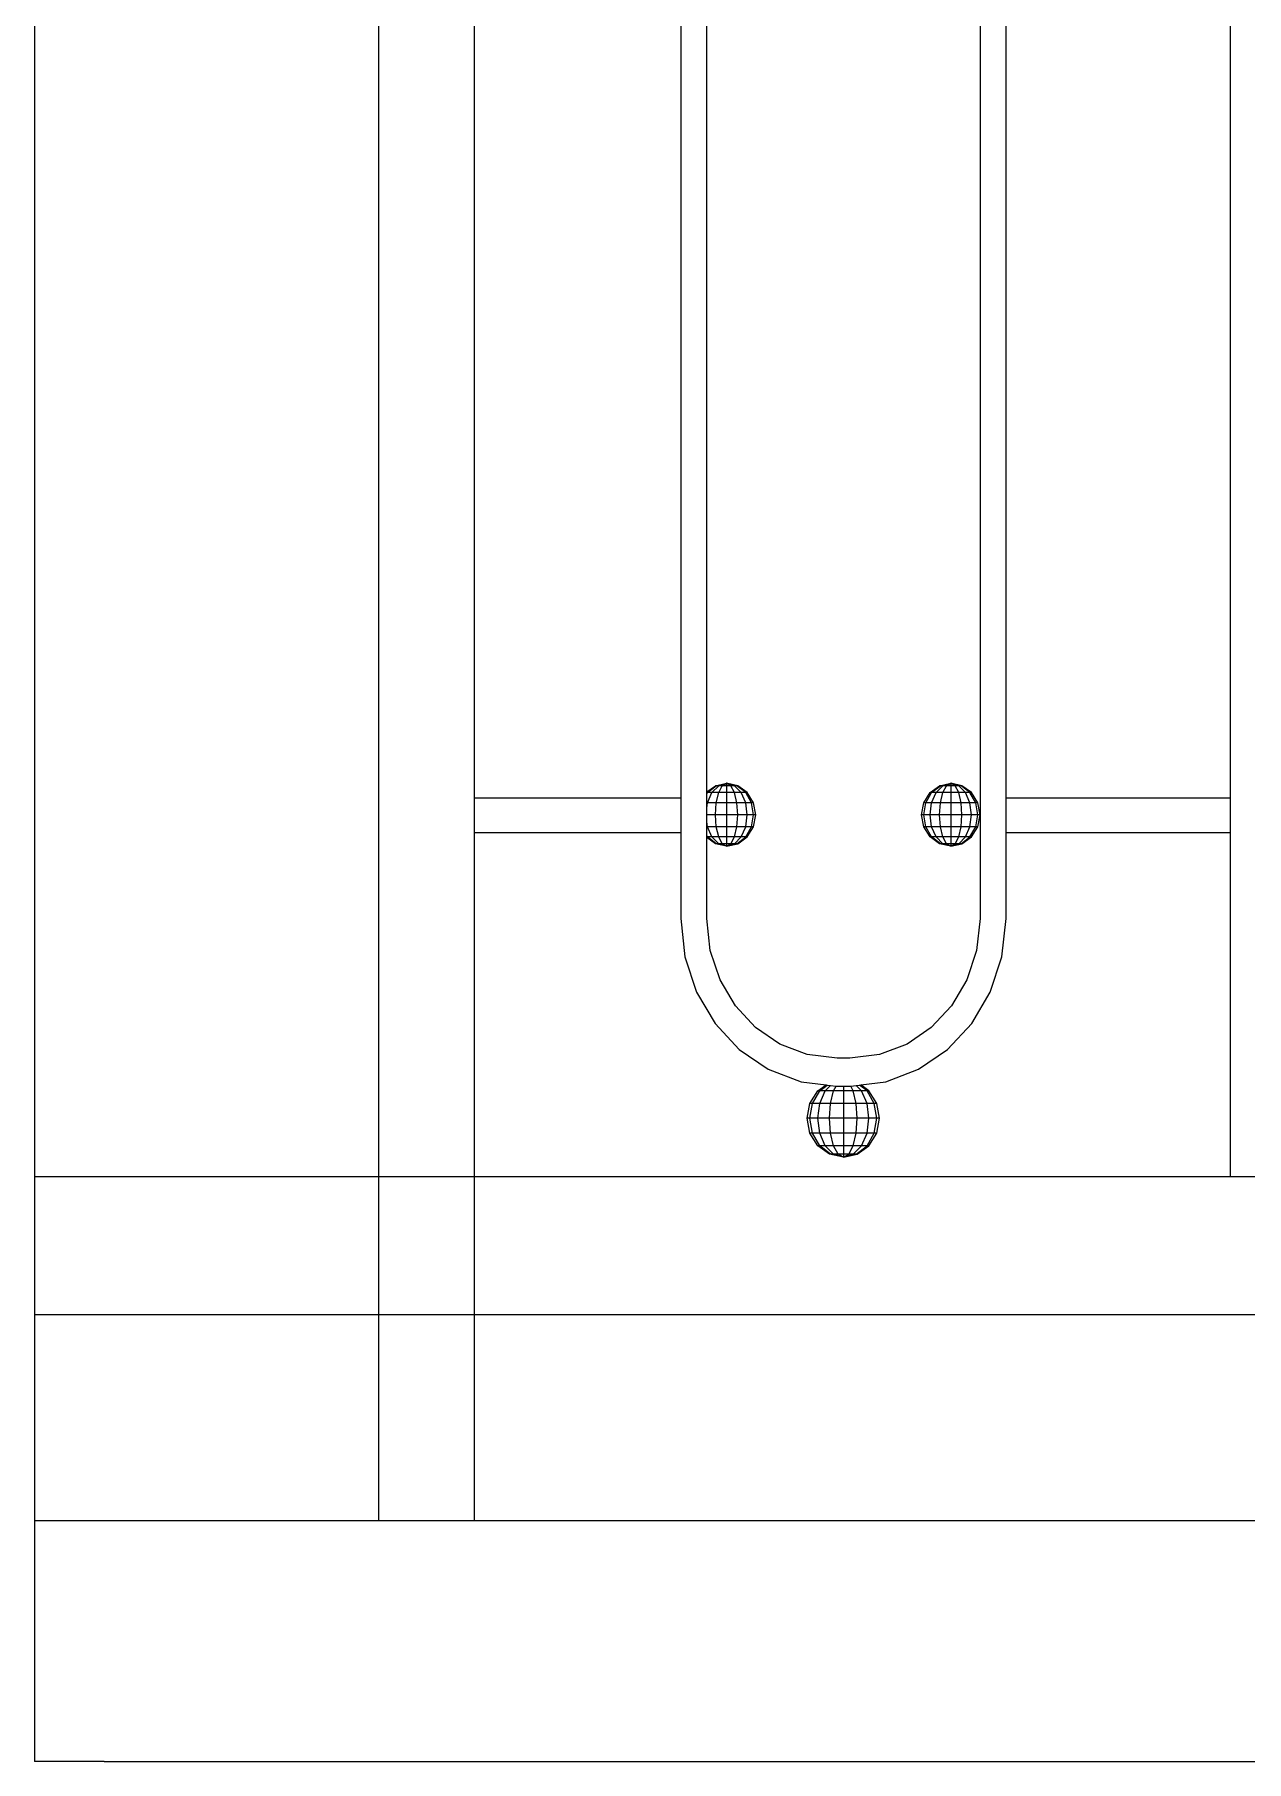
# Model space of a CAD drawing. Header units: millimetres. Extents: x 1832547 to 2001569, y -558009 to -417808.
# Drawn here: x 1855445 to 1855797, y -519217 to -518715 of the extents above; entities that cross this region are included whole.
import ezdxf

# ---------------------------------------------------------------- set-up
doc = ezdxf.new("R2010")
doc.units = ezdxf.units.MM
doc.header["$MEASUREMENT"] = 0
doc.layers.add('CA_manh 08', color=8, linetype='CONTINUOUS', lineweight=9)

msp = doc.modelspace()

# ---------------------------------------------------------------- linework, layer by layer
at = {"layer": 'CA_manh 08'}
for p, q in [((1855444.93, -518273.91), (1855444.93, -519217.28)), ((1855544.93, -518273.91), (1855544.93, -519147.28)), ((1855572.86, -518937.12), (1855572.86, -518424.07)), ((1855632.83, -518424.07), (1855632.83, -518937.12)), ((1855640.4, -518935.35), (1855640.4, -518425.46)), ((1855719.85, -518425.82), (1855719.85, -518942.01)), ((1855727.41, -518937.12), (1855727.41, -518424.84)), ((1855792.58, -518424.84), (1855792.58, -518937.12)), ((1855640.4, -518935.35), (1855642.89, -518933.56)), ((1855640.4, -518935.54), (1855640.4, -518935.35)), ((1855640.59, -518935.54), (1855643.14, -518933.56)), ((1855641.89, -518935.54), (1855643.85, -518933.56)), ((1855642.89, -518933.56), (1855646.15, -518932.86)), ((1855643.14, -518933.56), (1855642.89, -518933.56)), ((1855643.14, -518933.56), (1855646.15, -518932.86)), ((1855643.85, -518933.56), (1855643.14, -518933.56)), ((1855643.85, -518933.56), (1855646.15, -518932.86)), ((1855644.9, -518933.56), (1855643.85, -518933.56)), ((1855643.85, -518935.54), (1855644.9, -518933.56)), ((1855644.9, -518933.56), (1855646.15, -518932.86)), ((1855646.15, -518933.56), (1855644.9, -518933.56)), ((1855646.15, -518932.86), (1855646.15, -518933.56)), ((1855649.41, -518933.56), (1855646.15, -518932.86)), ((1855649.16, -518933.56), (1855646.15, -518932.86)), ((1855648.45, -518933.56), (1855646.15, -518932.86)), ((1855647.4, -518933.56), (1855646.15, -518932.86)), ((1855647.4, -518933.56), (1855646.15, -518933.56)), ((1855646.15, -518933.56), (1855646.15, -518935.54)), ((1855648.45, -518933.56), (1855647.4, -518933.56)), ((1855648.45, -518935.54), (1855647.4, -518933.56)), ((1855649.16, -518933.56), (1855648.45, -518933.56)), ((1855650.41, -518935.54), (1855648.45, -518933.56)), ((1855649.16, -518933.56), (1855649.41, -518933.56)), ((1855651.71, -518935.54), (1855649.16, -518933.56)), ((1855652.17, -518935.54), (1855649.41, -518933.56)), ((1855705.32, -518935.54), (1855708.08, -518933.56)), ((1855705.77, -518935.54), (1855708.33, -518933.56)), ((1855707.08, -518935.54), (1855709.03, -518933.56)), ((1855708.08, -518933.56), (1855711.33, -518932.86)), ((1855708.33, -518933.56), (1855708.08, -518933.56)), ((1855708.33, -518933.56), (1855711.33, -518932.86)), ((1855709.03, -518933.56), (1855708.33, -518933.56)), ((1855709.03, -518933.56), (1855711.33, -518932.86)), ((1855710.09, -518933.56), (1855709.03, -518933.56)), ((1855709.03, -518935.54), (1855710.09, -518933.56)), ((1855710.09, -518933.56), (1855711.33, -518932.86)), ((1855711.33, -518933.56), (1855710.09, -518933.56)), ((1855711.33, -518932.86), (1855711.33, -518933.56)), ((1855714.59, -518933.56), (1855711.33, -518932.86)), ((1855714.34, -518933.56), (1855711.33, -518932.86)), ((1855713.64, -518933.56), (1855711.33, -518932.86)), ((1855712.58, -518933.56), (1855711.33, -518932.86)), ((1855712.58, -518933.56), (1855711.33, -518933.56)), ((1855711.33, -518933.56), (1855711.33, -518935.54)), ((1855713.64, -518933.56), (1855712.58, -518933.56)), ((1855713.64, -518935.54), (1855712.58, -518933.56)), ((1855714.34, -518933.56), (1855713.64, -518933.56)), ((1855715.59, -518935.54), (1855713.64, -518933.56)), ((1855714.34, -518933.56), (1855714.59, -518933.56)), ((1855716.9, -518935.54), (1855714.34, -518933.56)), ((1855717.35, -518935.54), (1855714.59, -518933.56)), ((1855572.86, -518947.28), (1855572.86, -518937.12)), ((1855572.86, -518937.12), (1855632.83, -518937.12)), ((1855632.83, -518937.12), (1855632.83, -518947.28)), ((1855640.59, -518935.54), (1855640.4, -518935.54)), ((1855640.4, -518935.88), (1855640.59, -518935.54)), ((1855640.4, -518935.88), (1855640.4, -518935.54)), ((1855640.4, -518938.51), (1855640.4, -518935.88)), ((1855640.59, -518938.51), (1855640.4, -518938.51)), ((1855640.4, -518939.98), (1855640.59, -518938.51)), ((1855640.4, -518939.98), (1855640.4, -518938.51)), ((1855640.4, -518942.01), (1855640.4, -518939.98)), ((1855641.89, -518935.54), (1855640.59, -518935.54)), ((1855640.59, -518938.51), (1855641.89, -518935.54)), ((1855643.14, -518938.51), (1855640.59, -518938.51)), ((1855643.85, -518935.54), (1855641.89, -518935.54)), ((1855642.89, -518942.01), (1855643.14, -518938.51)), ((1855643.14, -518938.51), (1855643.85, -518935.54)), ((1855646.15, -518938.51), (1855643.14, -518938.51)), ((1855646.15, -518935.54), (1855643.85, -518935.54)), ((1855648.45, -518935.54), (1855646.15, -518935.54)), ((1855646.15, -518935.54), (1855646.15, -518938.51)), ((1855649.16, -518938.51), (1855646.15, -518938.51)), ((1855646.15, -518938.51), (1855646.15, -518942.01)), ((1855650.41, -518935.54), (1855648.45, -518935.54)), ((1855649.16, -518938.51), (1855648.45, -518935.54)), ((1855651.71, -518938.51), (1855649.16, -518938.51)), ((1855649.41, -518942.01), (1855649.16, -518938.51)), ((1855651.71, -518935.54), (1855650.41, -518935.54)), ((1855651.71, -518938.51), (1855650.41, -518935.54)), ((1855652.17, -518935.54), (1855651.71, -518935.54)), ((1855653.42, -518938.51), (1855651.71, -518935.54)), ((1855653.42, -518938.51), (1855651.71, -518938.51)), ((1855652.17, -518942.01), (1855651.71, -518938.51)), ((1855654.02, -518938.51), (1855652.17, -518935.54)), ((1855654.02, -518938.51), (1855653.42, -518938.51)), ((1855654.02, -518942.01), (1855653.42, -518938.51)), ((1855654.66, -518942.01), (1855654.02, -518938.51)), ((1855702.82, -518942.01), (1855703.47, -518938.51)), ((1855703.47, -518938.51), (1855705.32, -518935.54)), ((1855704.07, -518938.51), (1855703.47, -518938.51)), ((1855703.47, -518942.01), (1855704.07, -518938.51)), ((1855704.07, -518938.51), (1855705.77, -518935.54)), ((1855705.77, -518938.51), (1855704.07, -518938.51)), ((1855705.77, -518935.54), (1855705.32, -518935.54)), ((1855705.32, -518942.01), (1855705.77, -518938.51)), ((1855707.08, -518935.54), (1855705.77, -518935.54)), ((1855705.77, -518938.51), (1855707.08, -518935.54)), ((1855708.33, -518938.51), (1855705.77, -518938.51)), ((1855709.03, -518935.54), (1855707.08, -518935.54)), ((1855708.08, -518942.01), (1855708.33, -518938.51)), ((1855708.33, -518938.51), (1855709.03, -518935.54)), ((1855711.33, -518938.51), (1855708.33, -518938.51)), ((1855711.33, -518935.54), (1855709.03, -518935.54)), ((1855713.64, -518935.54), (1855711.33, -518935.54)), ((1855711.33, -518935.54), (1855711.33, -518938.51)), ((1855714.34, -518938.51), (1855711.33, -518938.51)), ((1855711.33, -518938.51), (1855711.33, -518942.01)), ((1855715.59, -518935.54), (1855713.64, -518935.54)), ((1855714.34, -518938.51), (1855713.64, -518935.54)), ((1855716.9, -518938.51), (1855714.34, -518938.51)), ((1855714.59, -518942.01), (1855714.34, -518938.51)), ((1855716.9, -518935.54), (1855715.59, -518935.54)), ((1855716.9, -518938.51), (1855715.59, -518935.54)), ((1855717.35, -518935.54), (1855716.9, -518935.54)), ((1855718.6, -518938.51), (1855716.9, -518935.54)), ((1855718.6, -518938.51), (1855716.9, -518938.51)), ((1855717.35, -518942.01), (1855716.9, -518938.51)), ((1855719.2, -518938.51), (1855717.35, -518935.54)), ((1855719.2, -518938.51), (1855718.6, -518938.51)), ((1855719.2, -518942.01), (1855718.6, -518938.51)), ((1855719.85, -518942.01), (1855719.2, -518938.51)), ((1855727.41, -518947.28), (1855727.41, -518937.12)), ((1855727.41, -518937.12), (1855792.58, -518937.12)), ((1855792.58, -518937.12), (1855792.58, -518947.28)), ((1855642.89, -518942.01), (1855640.4, -518942.01)), ((1855640.4, -518944.03), (1855640.4, -518942.01)), ((1855640.59, -518945.51), (1855640.4, -518944.03)), ((1855640.4, -518945.51), (1855640.4, -518944.03)), ((1855646.15, -518942.01), (1855642.89, -518942.01)), ((1855643.14, -518945.51), (1855642.89, -518942.01)), ((1855649.41, -518942.01), (1855646.15, -518942.01)), ((1855646.15, -518942.01), (1855646.15, -518945.51)), ((1855649.16, -518945.51), (1855649.41, -518942.01)), ((1855652.17, -518942.01), (1855649.41, -518942.01)), ((1855651.71, -518945.51), (1855652.17, -518942.01)), ((1855654.02, -518942.01), (1855652.17, -518942.01)), ((1855653.42, -518945.51), (1855654.02, -518942.01)), ((1855654.66, -518942.01), (1855654.02, -518942.01)), ((1855654.02, -518945.51), (1855654.66, -518942.01)), ((1855703.47, -518942.01), (1855702.82, -518942.01)), ((1855703.47, -518945.51), (1855702.82, -518942.01)), ((1855705.32, -518942.01), (1855703.47, -518942.01)), ((1855704.07, -518945.51), (1855703.47, -518942.01)), ((1855708.08, -518942.01), (1855705.32, -518942.01)), ((1855705.77, -518945.51), (1855705.32, -518942.01)), ((1855711.33, -518942.01), (1855708.08, -518942.01)), ((1855708.33, -518945.51), (1855708.08, -518942.01)), ((1855714.59, -518942.01), (1855711.33, -518942.01)), ((1855711.33, -518942.01), (1855711.33, -518945.51)), ((1855714.34, -518945.51), (1855714.59, -518942.01)), ((1855717.35, -518942.01), (1855714.59, -518942.01)), ((1855716.9, -518945.51), (1855717.35, -518942.01)), ((1855719.2, -518942.01), (1855717.35, -518942.01)), ((1855718.6, -518945.51), (1855719.2, -518942.01)), ((1855719.85, -518942.01), (1855719.2, -518942.01)), ((1855719.2, -518945.51), (1855719.85, -518942.01)), ((1855719.85, -518942.01), (1855719.85, -518972.15)), ((1855632.83, -518947.28), (1855572.86, -518947.28)), ((1855572.86, -519047.28), (1855572.86, -518947.28)), ((1855632.83, -518947.28), (1855632.83, -518972.18)), ((1855640.59, -518945.51), (1855640.4, -518945.51)), ((1855640.4, -518948.14), (1855640.4, -518945.51)), ((1855640.59, -518948.47), (1855640.4, -518948.14)), ((1855640.4, -518948.47), (1855640.4, -518948.14)), ((1855640.59, -518948.47), (1855640.4, -518948.47)), ((1855640.4, -518948.66), (1855640.4, -518948.47)), ((1855642.89, -518950.45), (1855640.4, -518948.66)), ((1855640.4, -518972.15), (1855640.4, -518948.66)), ((1855643.14, -518945.51), (1855640.59, -518945.51)), ((1855641.89, -518948.47), (1855640.59, -518945.51)), ((1855641.89, -518948.47), (1855640.59, -518948.47)), ((1855643.14, -518950.45), (1855640.59, -518948.47)), ((1855643.85, -518948.47), (1855641.89, -518948.47)), ((1855643.85, -518950.45), (1855641.89, -518948.47)), ((1855643.14, -518950.45), (1855642.89, -518950.45)), ((1855646.15, -518951.15), (1855642.89, -518950.45)), ((1855646.15, -518945.51), (1855643.14, -518945.51)), ((1855643.85, -518948.47), (1855643.14, -518945.51)), ((1855643.85, -518950.45), (1855643.14, -518950.45)), ((1855646.15, -518951.15), (1855643.14, -518950.45)), ((1855646.15, -518948.47), (1855643.85, -518948.47)), ((1855644.9, -518950.45), (1855643.85, -518948.47)), ((1855644.9, -518950.45), (1855643.85, -518950.45)), ((1855646.15, -518951.15), (1855643.85, -518950.45)), ((1855646.15, -518950.45), (1855644.9, -518950.45)), ((1855646.15, -518951.15), (1855644.9, -518950.45)), ((1855649.16, -518945.51), (1855646.15, -518945.51)), ((1855646.15, -518945.51), (1855646.15, -518948.47)), ((1855648.45, -518948.47), (1855646.15, -518948.47)), ((1855646.15, -518948.47), (1855646.15, -518950.45)), ((1855647.4, -518950.45), (1855646.15, -518950.45)), ((1855646.15, -518950.45), (1855646.15, -518951.15)), ((1855646.15, -518951.15), (1855649.41, -518950.45)), ((1855646.15, -518951.15), (1855649.16, -518950.45)), ((1855646.15, -518951.15), (1855648.45, -518950.45)), ((1855646.15, -518951.15), (1855647.4, -518950.45)), ((1855647.4, -518950.45), (1855648.45, -518948.47)), ((1855648.45, -518950.45), (1855647.4, -518950.45)), ((1855648.45, -518948.47), (1855649.16, -518945.51)), ((1855650.41, -518948.47), (1855648.45, -518948.47)), ((1855648.45, -518950.45), (1855650.41, -518948.47)), ((1855649.16, -518950.45), (1855648.45, -518950.45)), ((1855651.71, -518945.51), (1855649.16, -518945.51)), ((1855649.16, -518950.45), (1855651.71, -518948.47)), ((1855649.41, -518950.45), (1855649.16, -518950.45)), ((1855649.41, -518950.45), (1855652.17, -518948.47)), ((1855650.41, -518948.47), (1855651.71, -518945.51)), ((1855651.71, -518948.47), (1855650.41, -518948.47)), ((1855653.42, -518945.51), (1855651.71, -518945.51)), ((1855651.71, -518948.47), (1855653.42, -518945.51)), ((1855651.71, -518948.47), (1855652.17, -518948.47)), ((1855652.17, -518948.47), (1855654.02, -518945.51)), ((1855654.02, -518945.51), (1855653.42, -518945.51)), ((1855704.07, -518945.51), (1855703.47, -518945.51)), ((1855705.32, -518948.47), (1855703.47, -518945.51)), ((1855705.77, -518945.51), (1855704.07, -518945.51)), ((1855705.77, -518948.47), (1855704.07, -518945.51)), ((1855705.77, -518948.47), (1855705.32, -518948.47)), ((1855708.08, -518950.45), (1855705.32, -518948.47)), ((1855708.33, -518945.51), (1855705.77, -518945.51)), ((1855707.08, -518948.47), (1855705.77, -518945.51)), ((1855707.08, -518948.47), (1855705.77, -518948.47)), ((1855708.33, -518950.45), (1855705.77, -518948.47)), ((1855709.03, -518948.47), (1855707.08, -518948.47)), ((1855709.03, -518950.45), (1855707.08, -518948.47)), ((1855708.33, -518950.45), (1855708.08, -518950.45)), ((1855711.33, -518951.15), (1855708.08, -518950.45)), ((1855711.33, -518945.51), (1855708.33, -518945.51)), ((1855709.03, -518948.47), (1855708.33, -518945.51)), ((1855709.03, -518950.45), (1855708.33, -518950.45)), ((1855711.33, -518951.15), (1855708.33, -518950.45)), ((1855711.33, -518948.47), (1855709.03, -518948.47)), ((1855710.09, -518950.45), (1855709.03, -518948.47)), ((1855710.09, -518950.45), (1855709.03, -518950.45)), ((1855711.33, -518951.15), (1855709.03, -518950.45)), ((1855711.33, -518950.45), (1855710.09, -518950.45)), ((1855711.33, -518951.15), (1855710.09, -518950.45)), ((1855714.34, -518945.51), (1855711.33, -518945.51)), ((1855711.33, -518945.51), (1855711.33, -518948.47)), ((1855713.64, -518948.47), (1855711.33, -518948.47)), ((1855711.33, -518948.47), (1855711.33, -518950.45)), ((1855712.58, -518950.45), (1855711.33, -518950.45)), ((1855711.33, -518950.45), (1855711.33, -518951.15)), ((1855711.33, -518951.15), (1855714.59, -518950.45)), ((1855711.33, -518951.15), (1855714.34, -518950.45)), ((1855711.33, -518951.15), (1855713.64, -518950.45)), ((1855711.33, -518951.15), (1855712.58, -518950.45)), ((1855712.58, -518950.45), (1855713.64, -518948.47)), ((1855713.64, -518950.45), (1855712.58, -518950.45)), ((1855713.64, -518948.47), (1855714.34, -518945.51)), ((1855715.59, -518948.47), (1855713.64, -518948.47)), ((1855713.64, -518950.45), (1855715.59, -518948.47)), ((1855714.34, -518950.45), (1855713.64, -518950.45)), ((1855716.9, -518945.51), (1855714.34, -518945.51)), ((1855714.34, -518950.45), (1855716.9, -518948.47)), ((1855714.59, -518950.45), (1855714.34, -518950.45)), ((1855714.59, -518950.45), (1855717.35, -518948.47)), ((1855715.59, -518948.47), (1855716.9, -518945.51)), ((1855716.9, -518948.47), (1855715.59, -518948.47)), ((1855718.6, -518945.51), (1855716.9, -518945.51)), ((1855716.9, -518948.47), (1855718.6, -518945.51)), ((1855716.9, -518948.47), (1855717.35, -518948.47)), ((1855717.35, -518948.47), (1855719.2, -518945.51)), ((1855719.2, -518945.51), (1855718.6, -518945.51)), ((1855792.58, -518947.28), (1855727.41, -518947.28)), ((1855727.41, -518972.18), (1855727.41, -518947.28)), ((1855792.58, -518947.28), (1855792.58, -519047.28)), ((1855632.83, -518972.18), (1855634.03, -518983.36)), ((1855641.4, -518981.47), (1855640.4, -518972.15)), ((1855719.85, -518972.15), (1855718.85, -518981.47)), ((1855726.21, -518983.36), (1855727.41, -518972.18)), ((1855634.03, -518983.36), (1855637.45, -518993.62)), ((1855644.25, -518990.03), (1855641.4, -518981.47)), ((1855718.85, -518981.47), (1855716, -518990.02)), ((1855722.8, -518993.62), (1855726.21, -518983.36)), ((1855648.72, -518997.58), (1855644.25, -518990.03)), ((1855716, -518990.02), (1855711.52, -518997.58)), ((1855637.45, -518993.62), (1855642.81, -519002.67)), ((1855717.43, -519002.67), (1855722.8, -518993.62)), ((1855654.59, -519003.88), (1855648.72, -518997.58)), ((1855711.52, -518997.58), (1855705.66, -519003.88)), ((1855642.81, -519002.67), (1855649.84, -519010.23)), ((1855661.62, -519008.68), (1855654.59, -519003.88)), ((1855705.66, -519003.88), (1855698.63, -519008.68)), ((1855710.4, -519010.23), (1855717.43, -519002.67)), ((1855649.84, -519010.23), (1855658.27, -519015.99)), ((1855669.59, -519011.75), (1855661.62, -519008.68)), ((1855698.63, -519008.68), (1855690.66, -519011.75)), ((1855701.97, -519015.99), (1855710.4, -519010.23)), ((1855678.26, -519012.82), (1855669.59, -519011.75)), ((1855681.98, -519012.82), (1855678.26, -519012.82)), ((1855690.66, -519011.75), (1855681.98, -519012.82)), ((1855658.27, -519015.99), (1855667.83, -519019.66)), ((1855667.83, -519019.66), (1855675.09, -519020.56)), ((1855672.68, -519022.29), (1855675.09, -519020.56)), ((1855673.25, -519022.29), (1855675.42, -519020.6)), ((1855674.86, -519022.29), (1855676.4, -519020.72)), ((1855675.09, -519020.56), (1855675.42, -519020.6)), ((1855675.42, -519020.6), (1855676.4, -519020.72)), ((1855676.4, -519020.72), (1855678, -519020.92)), ((1855682.24, -519020.92), (1855683.84, -519020.72)), ((1855683.84, -519020.72), (1855684.82, -519020.6)), ((1855685.37, -519022.29), (1855683.84, -519020.72)), ((1855684.82, -519020.6), (1855685.15, -519020.56)), ((1855686.99, -519022.29), (1855684.82, -519020.6)), ((1855685.15, -519020.56), (1855692.42, -519019.66)), ((1855687.55, -519022.29), (1855685.15, -519020.56)), ((1855692.42, -519019.66), (1855701.97, -519015.99)), ((1855670.4, -519025.95), (1855672.68, -519022.29)), ((1855671.14, -519025.95), (1855673.25, -519022.29)), ((1855673.25, -519022.29), (1855672.68, -519022.29)), ((1855674.86, -519022.29), (1855673.25, -519022.29)), ((1855673.25, -519025.95), (1855674.86, -519022.29)), ((1855677.27, -519022.29), (1855674.86, -519022.29)), ((1855676.4, -519025.95), (1855677.27, -519022.29)), ((1855677.27, -519022.29), (1855678, -519020.92)), ((1855680.12, -519022.29), (1855677.27, -519022.29)), ((1855678, -519020.92), (1855678.23, -519020.95)), ((1855678.23, -519020.95), (1855680.12, -519020.95)), ((1855680.12, -519020.95), (1855680.12, -519022.29)), ((1855680.12, -519020.95), (1855682.01, -519020.95)), ((1855682.96, -519022.29), (1855680.12, -519022.29)), ((1855680.12, -519022.29), (1855680.12, -519025.95)), ((1855682.01, -519020.95), (1855682.24, -519020.92)), ((1855682.96, -519022.29), (1855682.24, -519020.92)), ((1855685.37, -519022.29), (1855682.96, -519022.29)), ((1855683.83, -519025.95), (1855682.96, -519022.29)), ((1855686.99, -519022.29), (1855685.37, -519022.29)), ((1855686.99, -519025.95), (1855685.37, -519022.29)), ((1855687.55, -519022.29), (1855686.99, -519022.29)), ((1855689.09, -519025.95), (1855686.99, -519022.29)), ((1855689.83, -519025.95), (1855687.55, -519022.29)), ((1855669.6, -519030.27), (1855670.4, -519025.95)), ((1855670.4, -519030.27), (1855669.6, -519030.27)), ((1855670.4, -519034.6), (1855669.6, -519030.27)), ((1855671.14, -519025.95), (1855670.4, -519025.95)), ((1855670.4, -519030.27), (1855671.14, -519025.95)), ((1855672.68, -519030.27), (1855670.4, -519030.27)), ((1855671.14, -519034.6), (1855670.4, -519030.27)), ((1855673.25, -519025.95), (1855671.14, -519025.95)), ((1855672.68, -519030.27), (1855673.25, -519025.95)), ((1855676.09, -519030.27), (1855672.68, -519030.27)), ((1855673.25, -519034.6), (1855672.68, -519030.27)), ((1855676.4, -519025.95), (1855673.25, -519025.95)), ((1855676.09, -519030.27), (1855676.4, -519025.95)), ((1855680.12, -519030.27), (1855676.09, -519030.27)), ((1855676.4, -519034.6), (1855676.09, -519030.27)), ((1855680.12, -519025.95), (1855676.4, -519025.95)), ((1855683.83, -519025.95), (1855680.12, -519025.95)), ((1855680.12, -519025.95), (1855680.12, -519030.27)), ((1855684.14, -519030.27), (1855680.12, -519030.27)), ((1855680.12, -519030.27), (1855680.12, -519034.6)), ((1855686.99, -519025.95), (1855683.83, -519025.95)), ((1855684.14, -519030.27), (1855683.83, -519025.95)), ((1855683.83, -519034.6), (1855684.14, -519030.27)), ((1855687.55, -519030.27), (1855684.14, -519030.27)), ((1855689.09, -519025.95), (1855686.99, -519025.95)), ((1855687.55, -519030.27), (1855686.99, -519025.95)), ((1855686.99, -519034.6), (1855687.55, -519030.27)), ((1855689.83, -519030.27), (1855687.55, -519030.27)), ((1855689.83, -519025.95), (1855689.09, -519025.95)), ((1855689.83, -519030.27), (1855689.09, -519025.95)), ((1855689.09, -519034.6), (1855689.83, -519030.27)), ((1855690.63, -519030.27), (1855689.83, -519025.95)), ((1855690.63, -519030.27), (1855689.83, -519030.27)), ((1855689.83, -519034.6), (1855690.63, -519030.27)), ((1855671.14, -519034.6), (1855670.4, -519034.6)), ((1855672.68, -519038.26), (1855670.4, -519034.6)), ((1855673.25, -519034.6), (1855671.14, -519034.6)), ((1855673.25, -519038.26), (1855671.14, -519034.6)), ((1855676.4, -519034.6), (1855673.25, -519034.6)), ((1855674.86, -519038.26), (1855673.25, -519034.6)), ((1855680.12, -519034.6), (1855676.4, -519034.6)), ((1855677.27, -519038.26), (1855676.4, -519034.6)), ((1855683.83, -519034.6), (1855680.12, -519034.6)), ((1855680.12, -519034.6), (1855680.12, -519038.26)), ((1855682.96, -519038.26), (1855683.83, -519034.6)), ((1855686.99, -519034.6), (1855683.83, -519034.6)), ((1855685.37, -519038.26), (1855686.99, -519034.6)), ((1855689.09, -519034.6), (1855686.99, -519034.6)), ((1855686.99, -519038.26), (1855689.09, -519034.6)), ((1855687.55, -519038.26), (1855689.83, -519034.6)), ((1855689.83, -519034.6), (1855689.09, -519034.6)), ((1855673.25, -519038.26), (1855672.68, -519038.26)), ((1855676.09, -519040.71), (1855672.68, -519038.26)), ((1855674.86, -519038.26), (1855673.25, -519038.26)), ((1855676.4, -519040.71), (1855673.25, -519038.26)), ((1855677.27, -519038.26), (1855674.86, -519038.26)), ((1855677.27, -519040.71), (1855674.86, -519038.26)), ((1855676.4, -519040.71), (1855676.09, -519040.71)), ((1855680.12, -519041.57), (1855676.09, -519040.71)), ((1855677.27, -519040.71), (1855676.4, -519040.71)), ((1855680.12, -519041.57), (1855676.4, -519040.71)), ((1855680.12, -519038.26), (1855677.27, -519038.26)), ((1855678.58, -519040.71), (1855677.27, -519038.26)), ((1855678.58, -519040.71), (1855677.27, -519040.71)), ((1855680.12, -519041.57), (1855677.27, -519040.71)), ((1855680.12, -519040.71), (1855678.58, -519040.71)), ((1855680.12, -519041.57), (1855678.58, -519040.71)), ((1855682.96, -519038.26), (1855680.12, -519038.26)), ((1855680.12, -519038.26), (1855680.12, -519040.71)), ((1855681.66, -519040.71), (1855680.12, -519040.71)), ((1855680.12, -519040.71), (1855680.12, -519041.57)), ((1855680.12, -519041.57), (1855684.14, -519040.71)), ((1855680.12, -519041.57), (1855683.83, -519040.71)), ((1855680.12, -519041.57), (1855682.96, -519040.71)), ((1855680.12, -519041.57), (1855681.66, -519040.71)), ((1855681.66, -519040.71), (1855682.96, -519038.26)), ((1855682.96, -519040.71), (1855681.66, -519040.71)), ((1855685.37, -519038.26), (1855682.96, -519038.26)), ((1855682.96, -519040.71), (1855685.37, -519038.26)), ((1855683.83, -519040.71), (1855682.96, -519040.71)), ((1855683.83, -519040.71), (1855686.99, -519038.26)), ((1855684.14, -519040.71), (1855683.83, -519040.71)), ((1855684.14, -519040.71), (1855687.55, -519038.26)), ((1855686.99, -519038.26), (1855685.37, -519038.26)), ((1855686.99, -519038.26), (1855687.55, -519038.26)), ((1855572.86, -519047.28), (1855444.93, -519047.28)), ((1855544.93, -519047.28), (1855544.93, -519087.28)), ((1855572.86, -519087.28), (1855572.86, -519047.28)), ((1855792.58, -519047.28), (1855572.86, -519047.28)), ((1855802.04, -519047.28), (1855792.58, -519047.28)), ((1855444.93, -519087.28), (1855572.86, -519087.28)), ((1855544.93, -519087.28), (1855544.93, -519147.28)), ((1855572.86, -519087.28), (1856247.11, -519087.28)), ((1855572.86, -519147.28), (1855572.86, -519087.28)), ((1855544.93, -519147.28), (1855444.93, -519147.28)), ((1855572.86, -519147.28), (1855544.93, -519147.28)), ((1856247.11, -519147.28), (1855572.86, -519147.28)), ((1855465.15, -519217.28), (1855444.93, -519217.28)), ((1855465.15, -519217.28), (1858481.56, -519217.28))]:
    msp.add_line(p, q, dxfattribs=at)

doc.saveas('drawing.dxf')
